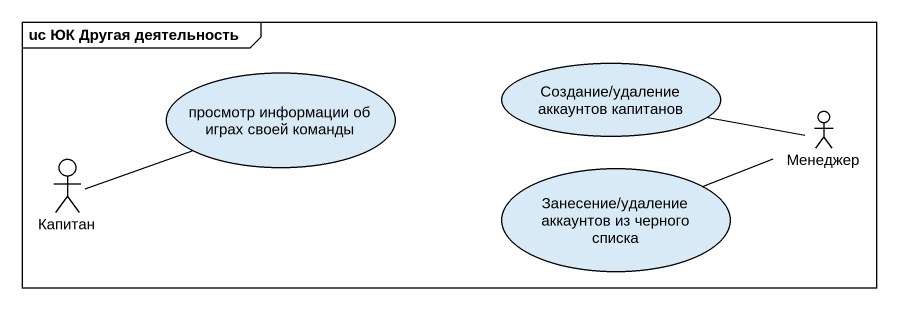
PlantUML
@startuml
mainframe uc ЮК Другая деятельность
usecase "просмотр информации об играх своей команды" as просмотр_информации_об
usecase "Создание/удаление аккаунтов капитанов" as Создание_удаление_аккаунтов
actor Менеджер
actor Капитан
usecase "Занесение/удаление аккаунтов из черного списка" as Занесение_удаление
Менеджер -left- Создание_удаление_аккаунтов
Капитан -right- просмотр_информации_об
Занесение_удаление -right- Менеджер
@enduml
